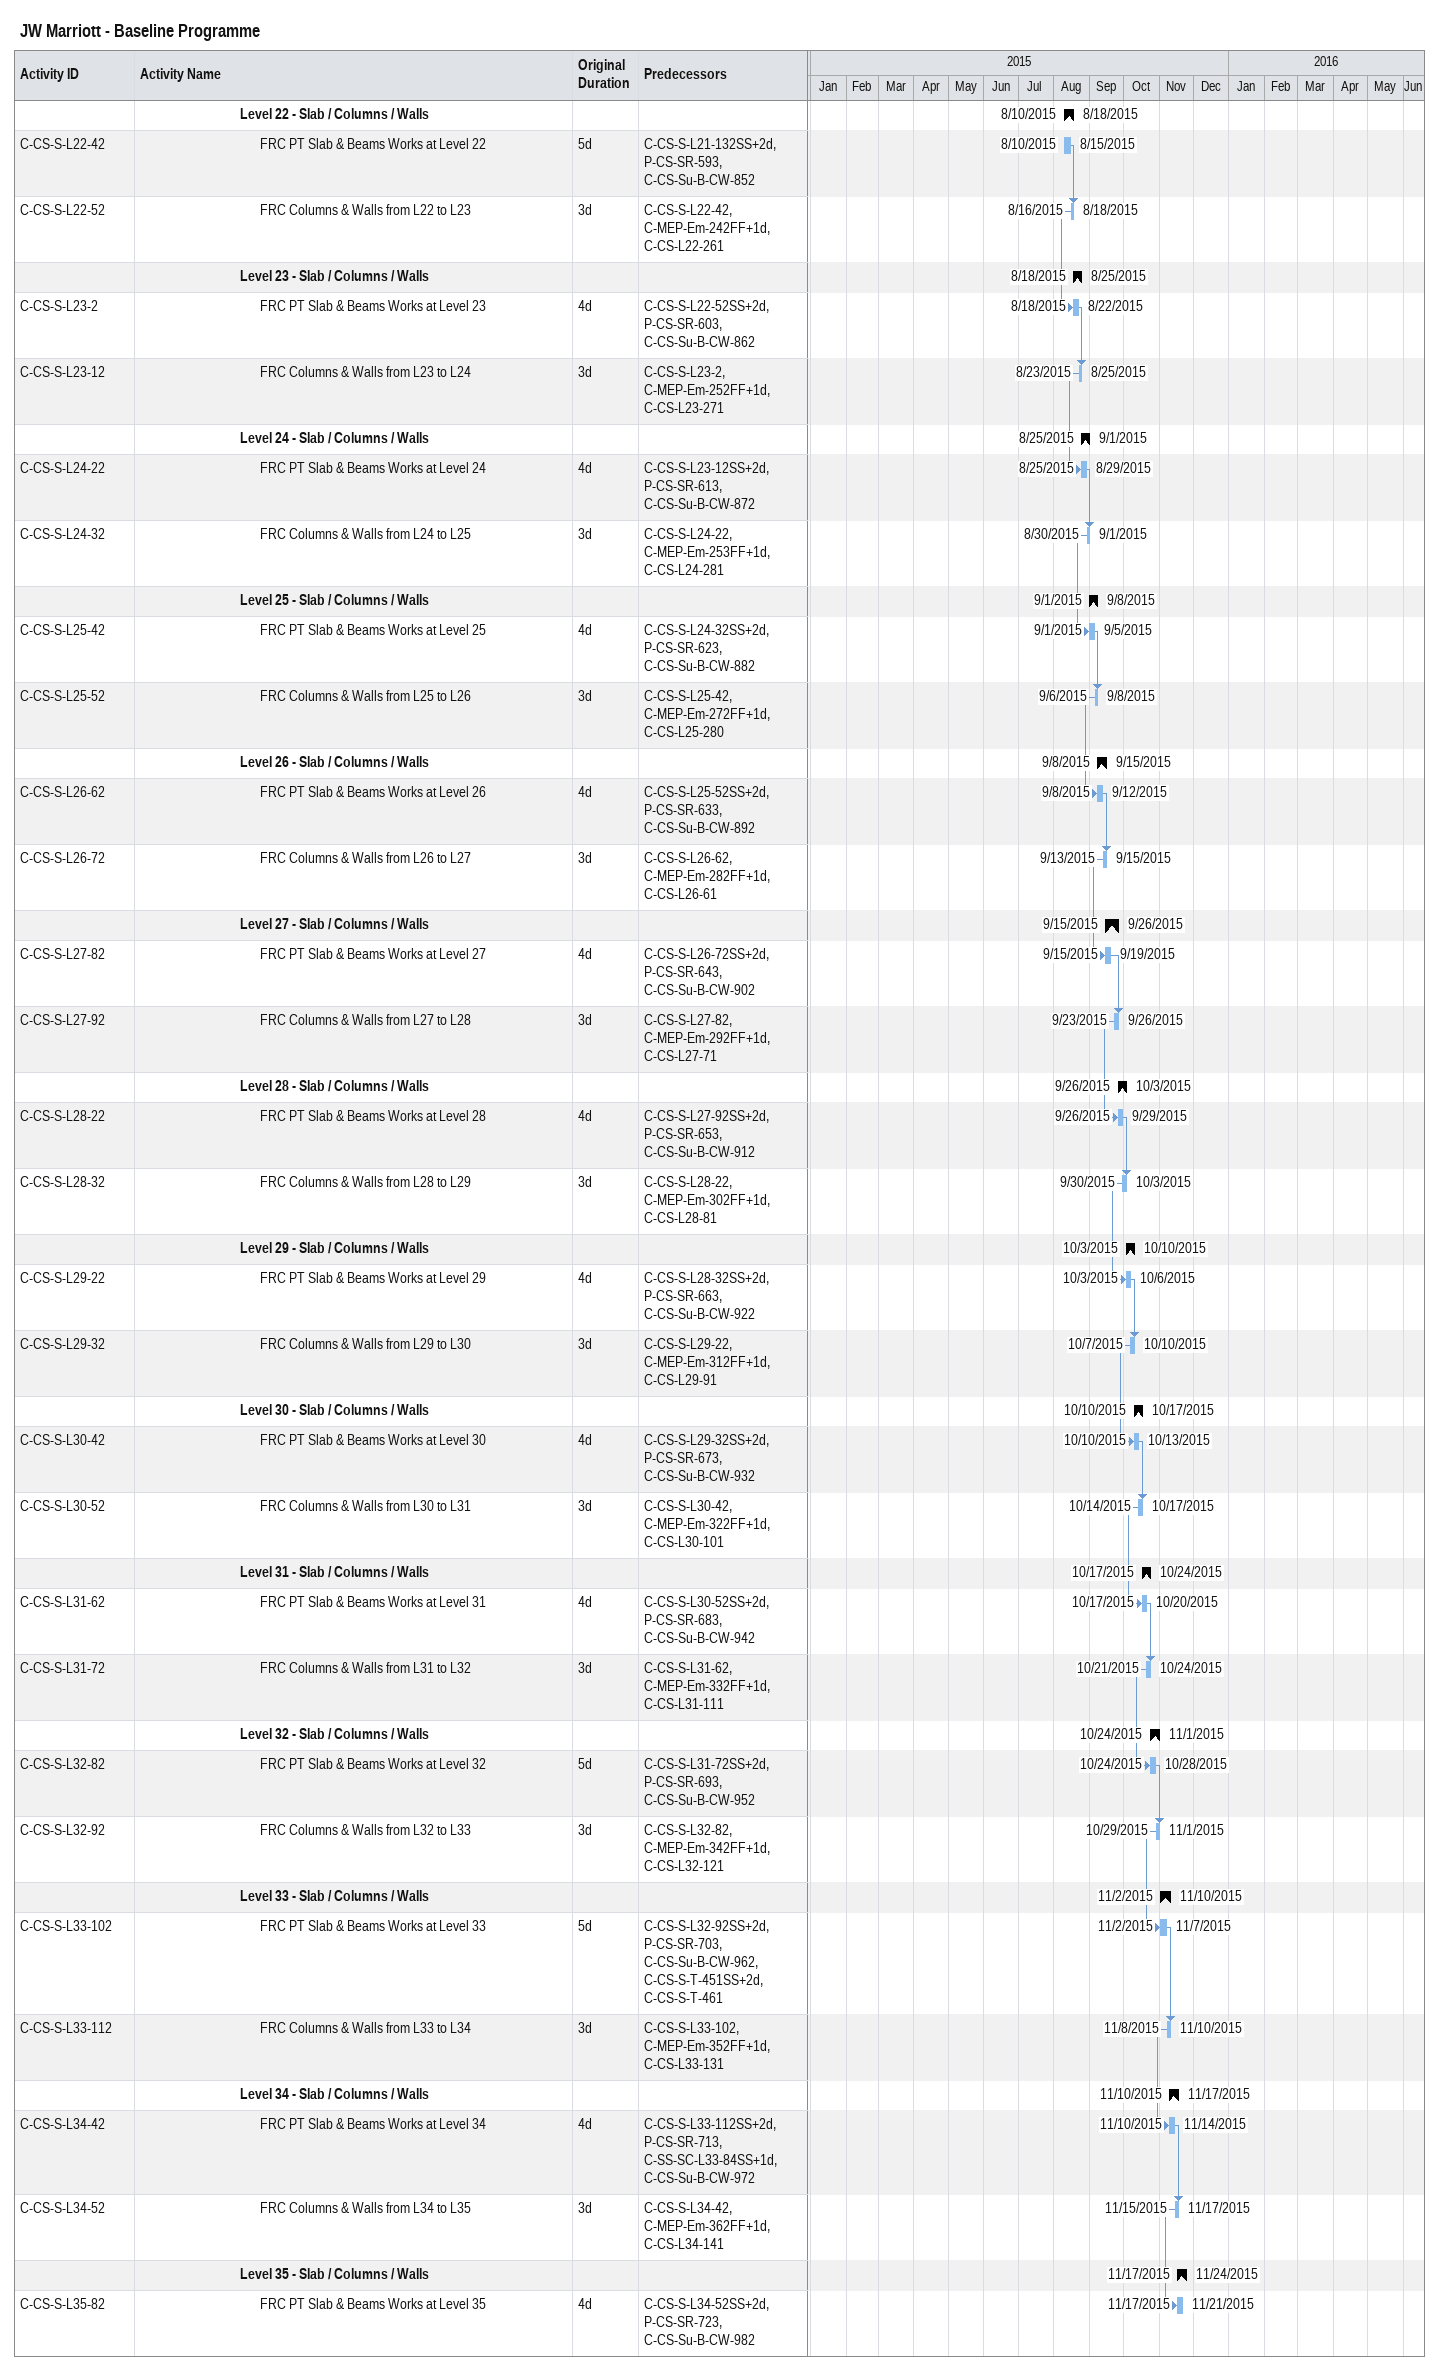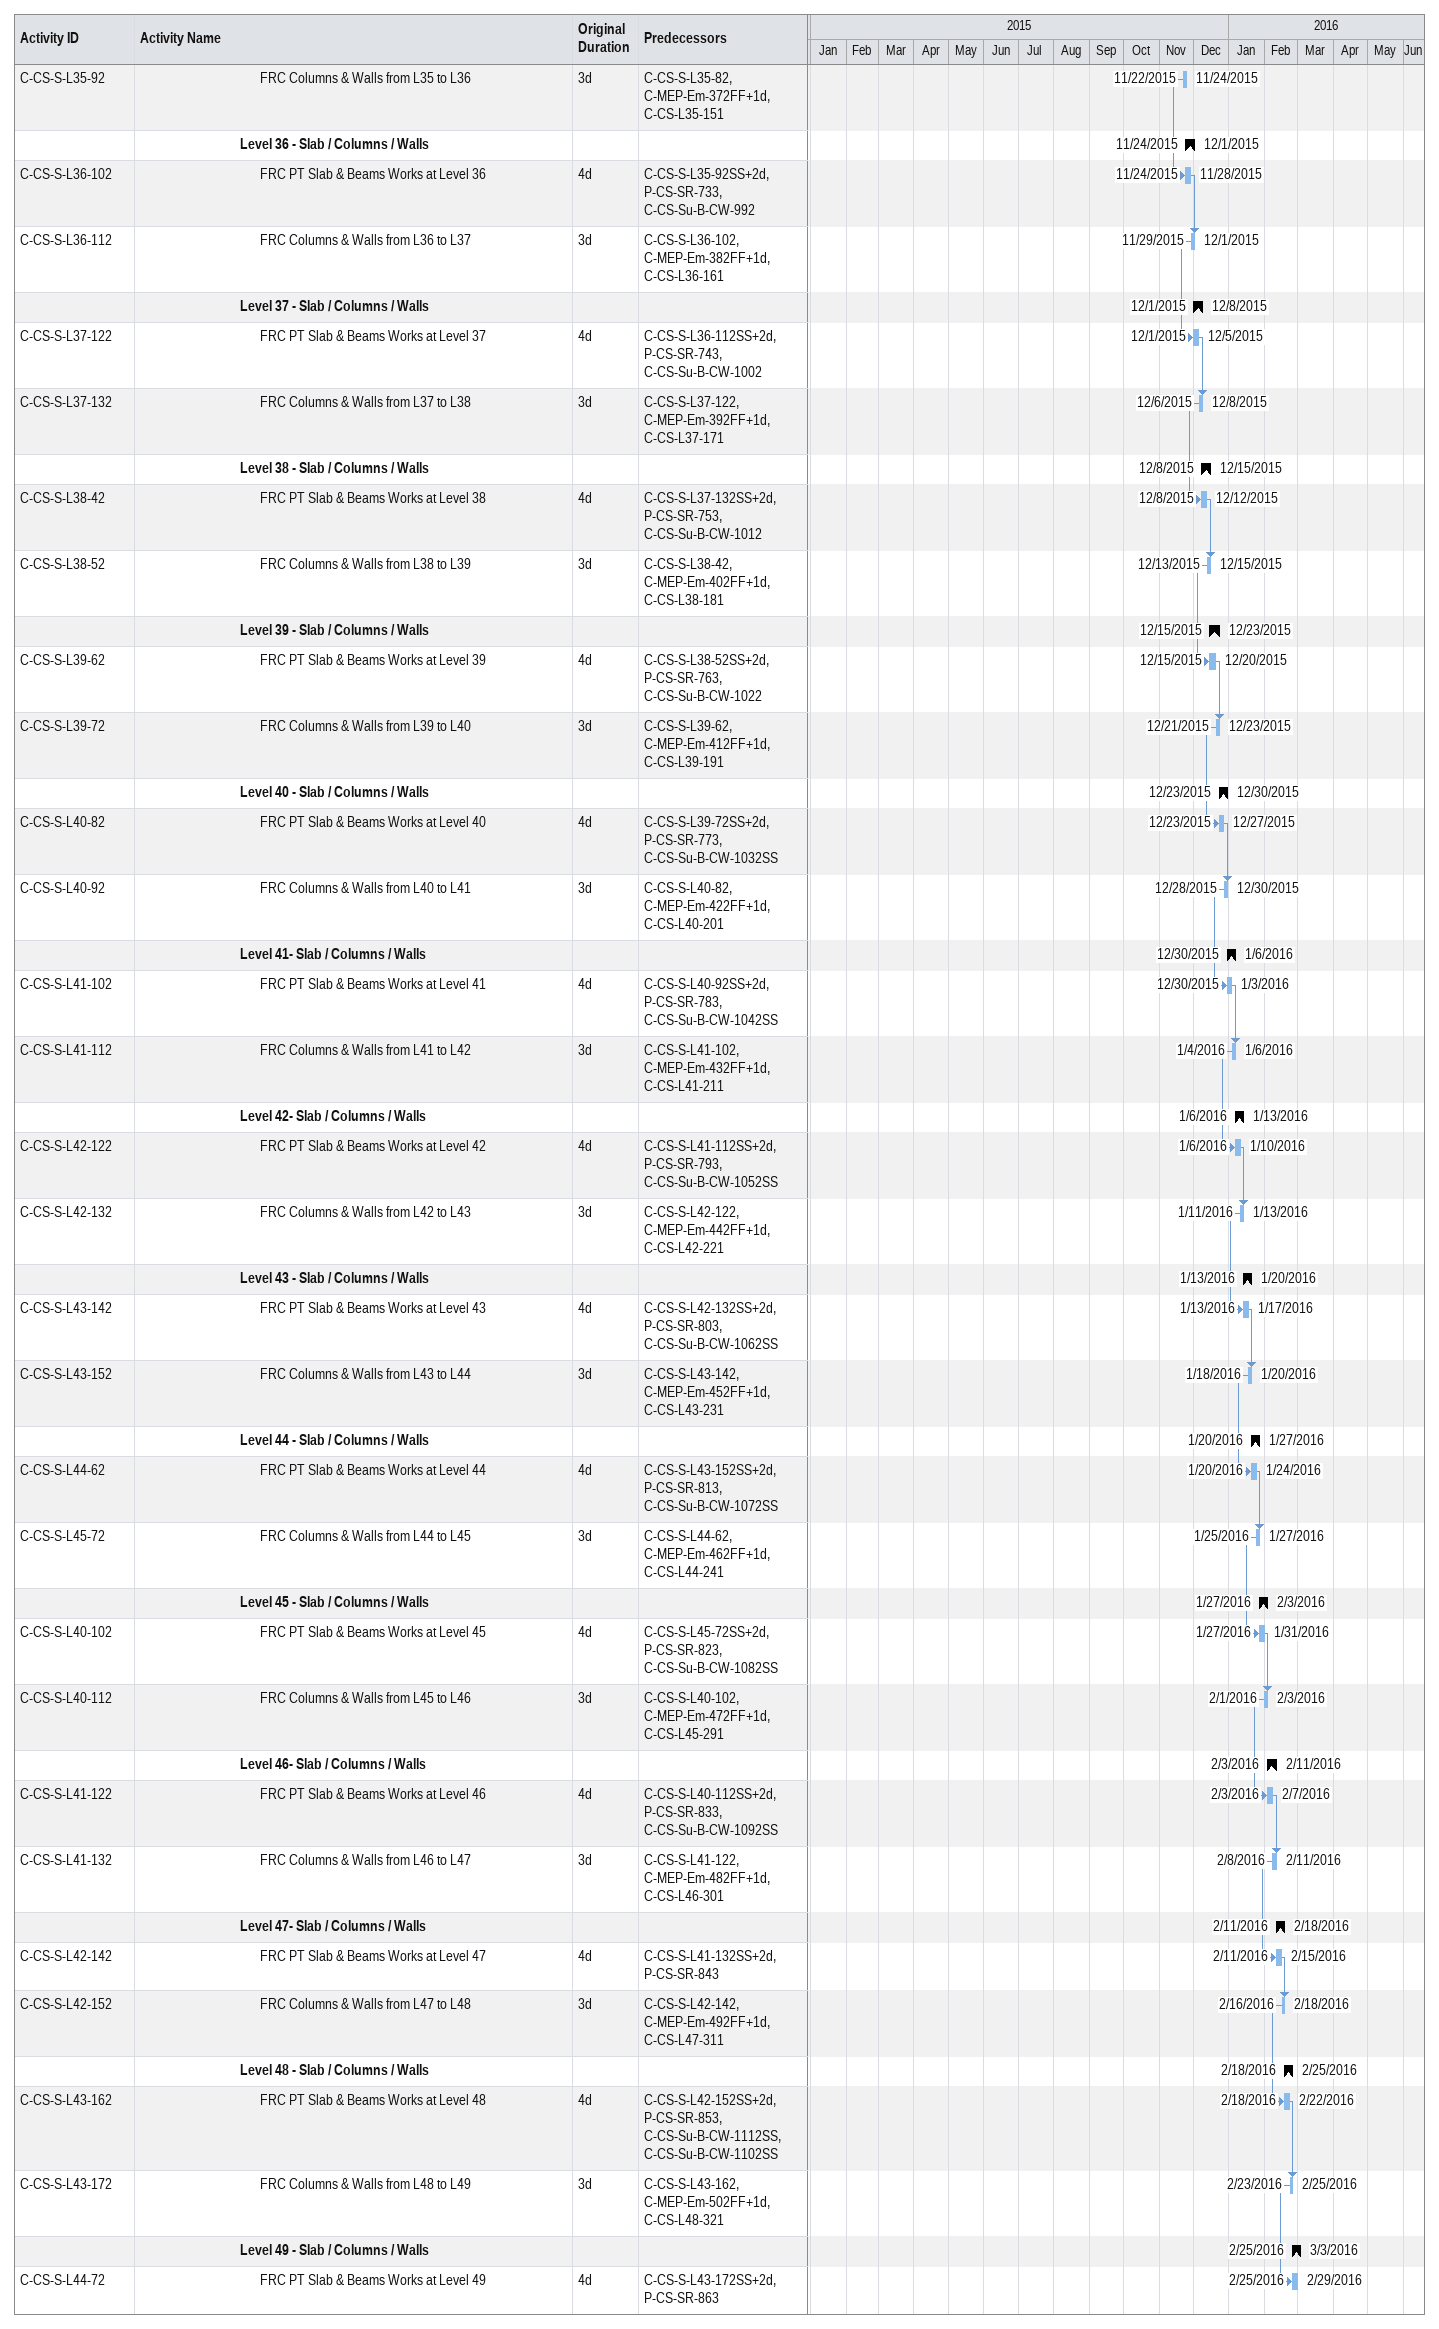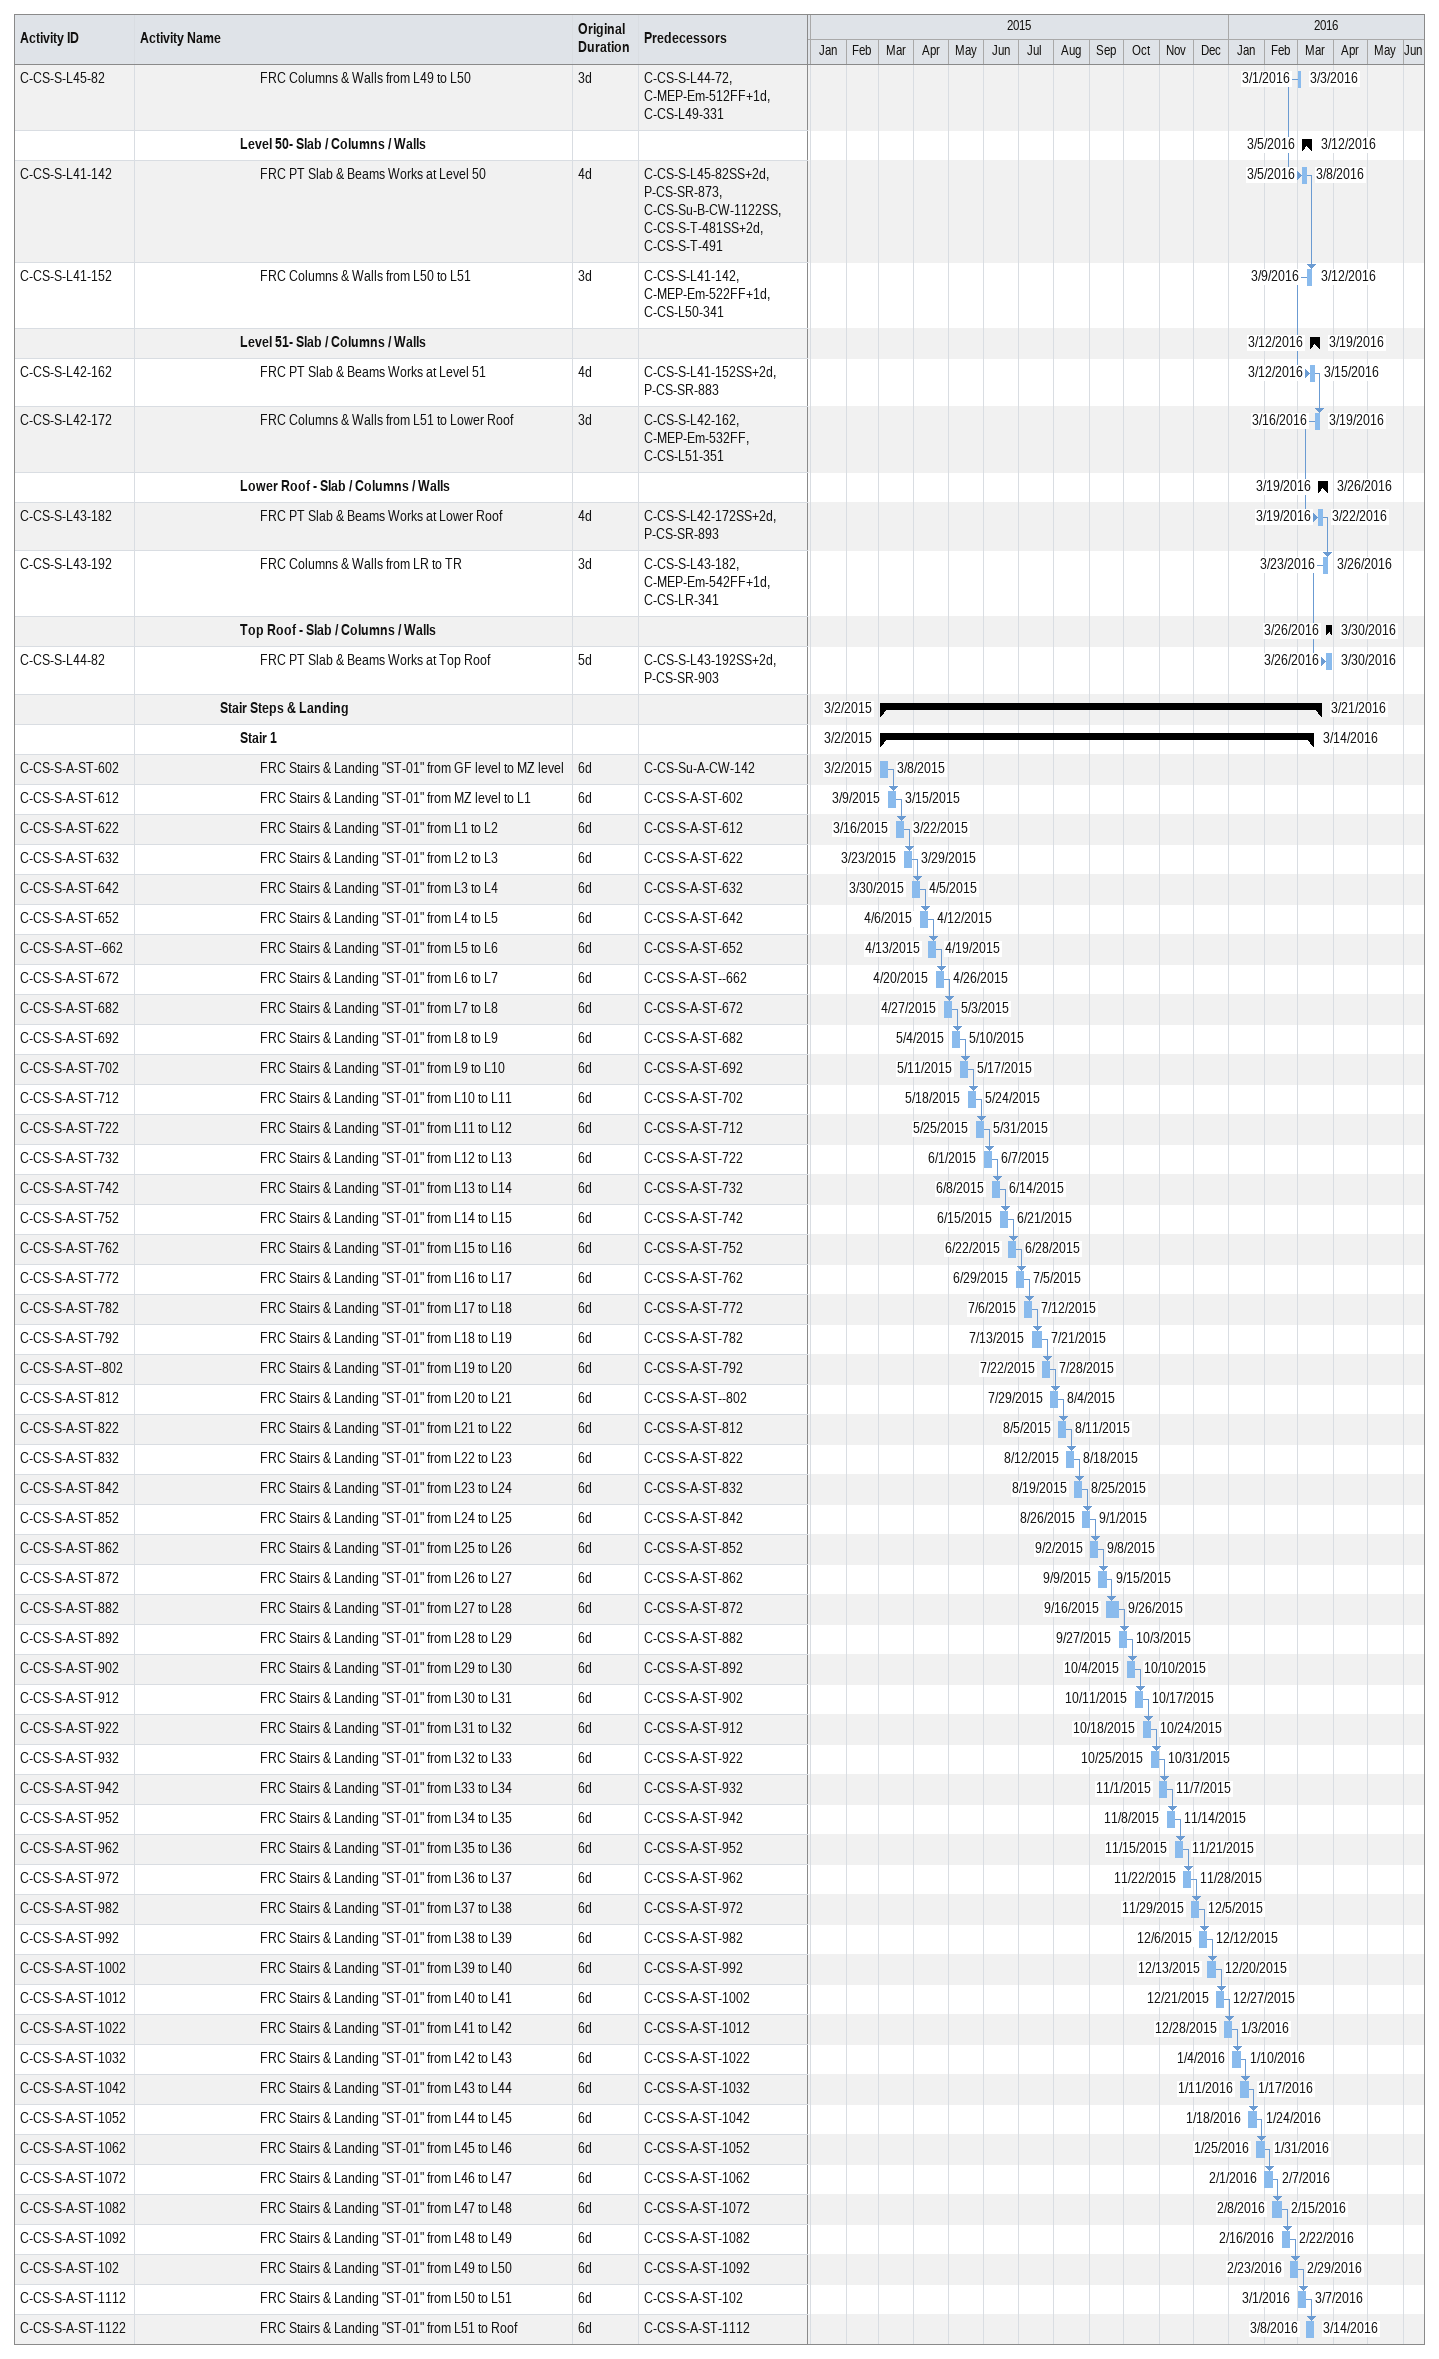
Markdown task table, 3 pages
JW Marriott - Baseline Programme

| ID | Level | Task | Original duration | Start | Finish | Predecessors |
|---|---|---|---|---|---|---|
|  | 6 | **Level 22 - Slab / Columns / Walls** |  | 2015-08-10 | 2015-08-18 |  |
| C-CS-S-L22-42 | 7 | FRC PT Slab & Beams Works at Level 22 | 5d | 2015-08-10 | 2015-08-15 | C-CS-S-L21-132SS+2d, P-CS-SR-593, C-CS-Su-B-CW-852 |
| C-CS-S-L22-52 | 7 | FRC Columns & Walls from L22 to L23 | 3d | 2015-08-16 | 2015-08-18 | C-CS-S-L22-42, C-MEP-Em-242FF+1d, C-CS-L22-261 |
|  | 6 | **Level 23 - Slab / Columns / Walls** |  | 2015-08-18 | 2015-08-25 |  |
| C-CS-S-L23-2 | 7 | FRC PT Slab & Beams Works at Level 23 | 4d | 2015-08-18 | 2015-08-22 | C-CS-S-L22-52SS+2d, P-CS-SR-603, C-CS-Su-B-CW-862 |
| C-CS-S-L23-12 | 7 | FRC Columns & Walls from L23 to L24 | 3d | 2015-08-23 | 2015-08-25 | C-CS-S-L23-2, C-MEP-Em-252FF+1d, C-CS-L23-271 |
|  | 6 | **Level 24 - Slab / Columns / Walls** |  | 2015-08-25 | 2015-09-01 |  |
| C-CS-S-L24-22 | 7 | FRC PT Slab & Beams Works at Level 24 | 4d | 2015-08-25 | 2015-08-29 | C-CS-S-L23-12SS+2d, P-CS-SR-613, C-CS-Su-B-CW-872 |
| C-CS-S-L24-32 | 7 | FRC Columns & Walls from L24 to L25 | 3d | 2015-08-30 | 2015-09-01 | C-CS-S-L24-22, C-MEP-Em-253FF+1d, C-CS-L24-281 |
|  | 6 | **Level 25 - Slab / Columns / Walls** |  | 2015-09-01 | 2015-09-08 |  |
| C-CS-S-L25-42 | 7 | FRC PT Slab & Beams Works at Level 25 | 4d | 2015-09-01 | 2015-09-05 | C-CS-S-L24-32SS+2d, P-CS-SR-623, C-CS-Su-B-CW-882 |
| C-CS-S-L25-52 | 7 | FRC Columns & Walls from L25 to L26 | 3d | 2015-09-06 | 2015-09-08 | C-CS-S-L25-42, C-MEP-Em-272FF+1d, C-CS-L25-280 |
|  | 6 | **Level 26 - Slab / Columns / Walls** |  | 2015-09-08 | 2015-09-15 |  |
| C-CS-S-L26-62 | 7 | FRC PT Slab & Beams Works at Level 26 | 4d | 2015-09-08 | 2015-09-12 | C-CS-S-L25-52SS+2d, P-CS-SR-633, C-CS-Su-B-CW-892 |
| C-CS-S-L26-72 | 7 | FRC Columns & Walls from L26 to L27 | 3d | 2015-09-13 | 2015-09-15 | C-CS-S-L26-62, C-MEP-Em-282FF+1d, C-CS-L26-61 |
|  | 6 | **Level 27 - Slab / Columns / Walls** |  | 2015-09-15 | 2015-09-26 |  |
| C-CS-S-L27-82 | 7 | FRC PT Slab & Beams Works at Level 27 | 4d | 2015-09-15 | 2015-09-19 | C-CS-S-L26-72SS+2d, P-CS-SR-643, C-CS-Su-B-CW-902 |
| C-CS-S-L27-92 | 7 | FRC Columns & Walls from L27 to L28 | 3d | 2015-09-23 | 2015-09-26 | C-CS-S-L27-82, C-MEP-Em-292FF+1d, C-CS-L27-71 |
|  | 6 | **Level 28 - Slab / Columns / Walls** |  | 2015-09-26 | 2015-10-03 |  |
| C-CS-S-L28-22 | 7 | FRC PT Slab & Beams Works at Level 28 | 4d | 2015-09-26 | 2015-09-29 | C-CS-S-L27-92SS+2d, P-CS-SR-653, C-CS-Su-B-CW-912 |
| C-CS-S-L28-32 | 7 | FRC Columns & Walls from L28 to L29 | 3d | 2015-09-30 | 2015-10-03 | C-CS-S-L28-22, C-MEP-Em-302FF+1d, C-CS-L28-81 |
|  | 6 | **Level 29 - Slab / Columns / Walls** |  | 2015-10-03 | 2015-10-10 |  |
| C-CS-S-L29-22 | 7 | FRC PT Slab & Beams Works at Level 29 | 4d | 2015-10-03 | 2015-10-06 | C-CS-S-L28-32SS+2d, P-CS-SR-663, C-CS-Su-B-CW-922 |
| C-CS-S-L29-32 | 7 | FRC Columns & Walls from L29 to L30 | 3d | 2015-10-07 | 2015-10-10 | C-CS-S-L29-22, C-MEP-Em-312FF+1d, C-CS-L29-91 |
|  | 6 | **Level 30 - Slab / Columns / Walls** |  | 2015-10-10 | 2015-10-17 |  |
| C-CS-S-L30-42 | 7 | FRC PT Slab & Beams Works at Level 30 | 4d | 2015-10-10 | 2015-10-13 | C-CS-S-L29-32SS+2d, P-CS-SR-673, C-CS-Su-B-CW-932 |
| C-CS-S-L30-52 | 7 | FRC Columns & Walls from L30 to L31 | 3d | 2015-10-14 | 2015-10-17 | C-CS-S-L30-42, C-MEP-Em-322FF+1d, C-CS-L30-101 |
|  | 6 | **Level 31 - Slab / Columns / Walls** |  | 2015-10-17 | 2015-10-24 |  |
| C-CS-S-L31-62 | 7 | FRC PT Slab & Beams Works at Level 31 | 4d | 2015-10-17 | 2015-10-20 | C-CS-S-L30-52SS+2d, P-CS-SR-683, C-CS-Su-B-CW-942 |
| C-CS-S-L31-72 | 7 | FRC Columns & Walls from L31 to L32 | 3d | 2015-10-21 | 2015-10-24 | C-CS-S-L31-62, C-MEP-Em-332FF+1d, C-CS-L31-111 |
|  | 6 | **Level 32 - Slab / Columns / Walls** |  | 2015-10-24 | 2015-11-01 |  |
| C-CS-S-L32-82 | 7 | FRC PT Slab & Beams Works at Level 32 | 5d | 2015-10-24 | 2015-10-28 | C-CS-S-L31-72SS+2d, P-CS-SR-693, C-CS-Su-B-CW-952 |
| C-CS-S-L32-92 | 7 | FRC Columns & Walls from L32 to L33 | 3d | 2015-10-29 | 2015-11-01 | C-CS-S-L32-82, C-MEP-Em-342FF+1d, C-CS-L32-121 |
|  | 6 | **Level 33 - Slab / Columns / Walls** |  | 2015-11-02 | 2015-11-10 |  |
| C-CS-S-L33-102 | 7 | FRC PT Slab & Beams Works at Level 33 | 5d | 2015-11-02 | 2015-11-07 | C-CS-S-L32-92SS+2d, P-CS-SR-703, C-CS-Su-B-CW-962, C-CS-S-T-451SS+2d, C-CS-S-T-461 |
| C-CS-S-L33-112 | 7 | FRC Columns & Walls from L33 to L34 | 3d | 2015-11-08 | 2015-11-10 | C-CS-S-L33-102, C-MEP-Em-352FF+1d, C-CS-L33-131 |
|  | 6 | **Level 34 - Slab / Columns / Walls** |  | 2015-11-10 | 2015-11-17 |  |
| C-CS-S-L34-42 | 7 | FRC PT Slab & Beams Works at Level 34 | 4d | 2015-11-10 | 2015-11-14 | C-CS-S-L33-112SS+2d, P-CS-SR-713, C-SS-SC-L33-84SS+1d, C-CS-Su-B-CW-972 |
| C-CS-S-L34-52 | 7 | FRC Columns & Walls from L34 to L35 | 3d | 2015-11-15 | 2015-11-17 | C-CS-S-L34-42, C-MEP-Em-362FF+1d, C-CS-L34-141 |
|  | 6 | **Level 35 - Slab / Columns / Walls** |  | 2015-11-17 | 2015-11-24 |  |
| C-CS-S-L35-82 | 7 | FRC PT Slab & Beams Works at Level 35 | 4d | 2015-11-17 | 2015-11-21 | C-CS-S-L34-52SS+2d, P-CS-SR-723, C-CS-Su-B-CW-982 |
| C-CS-S-L35-92 | 7 | FRC Columns & Walls from L35 to L36 | 3d | 2015-11-22 | 2015-11-24 | C-CS-S-L35-82, C-MEP-Em-372FF+1d, C-CS-L35-151 |
|  | 6 | **Level 36 - Slab / Columns / Walls** |  | 2015-11-24 | 2015-12-01 |  |
| C-CS-S-L36-102 | 7 | FRC PT Slab & Beams Works at Level 36 | 4d | 2015-11-24 | 2015-11-28 | C-CS-S-L35-92SS+2d, P-CS-SR-733, C-CS-Su-B-CW-992 |
| C-CS-S-L36-112 | 7 | FRC Columns & Walls from L36 to L37 | 3d | 2015-11-29 | 2015-12-01 | C-CS-S-L36-102, C-MEP-Em-382FF+1d, C-CS-L36-161 |
|  | 6 | **Level 37 - Slab / Columns / Walls** |  | 2015-12-01 | 2015-12-08 |  |
| C-CS-S-L37-122 | 7 | FRC PT Slab & Beams Works at Level 37 | 4d | 2015-12-01 | 2015-12-05 | C-CS-S-L36-112SS+2d, P-CS-SR-743, C-CS-Su-B-CW-1002 |
| C-CS-S-L37-132 | 7 | FRC Columns & Walls from L37 to L38 | 3d | 2015-12-06 | 2015-12-08 | C-CS-S-L37-122, C-MEP-Em-392FF+1d, C-CS-L37-171 |
|  | 6 | **Level 38 - Slab / Columns / Walls** |  | 2015-12-08 | 2015-12-15 |  |
| C-CS-S-L38-42 | 7 | FRC PT Slab & Beams Works at Level 38 | 4d | 2015-12-08 | 2015-12-12 | C-CS-S-L37-132SS+2d, P-CS-SR-753, C-CS-Su-B-CW-1012 |
| C-CS-S-L38-52 | 7 | FRC Columns & Walls from L38 to L39 | 3d | 2015-12-13 | 2015-12-15 | C-CS-S-L38-42, C-MEP-Em-402FF+1d, C-CS-L38-181 |
|  | 6 | **Level 39 - Slab / Columns / Walls** |  | 2015-12-15 | 2015-12-23 |  |
| C-CS-S-L39-62 | 7 | FRC PT Slab & Beams Works at Level 39 | 4d | 2015-12-15 | 2015-12-20 | C-CS-S-L38-52SS+2d, P-CS-SR-763, C-CS-Su-B-CW-1022 |
| C-CS-S-L39-72 | 7 | FRC Columns & Walls from L39 to L40 | 3d | 2015-12-21 | 2015-12-23 | C-CS-S-L39-62, C-MEP-Em-412FF+1d, C-CS-L39-191 |
|  | 6 | **Level 40 - Slab / Columns / Walls** |  | 2015-12-23 | 2015-12-30 |  |
| C-CS-S-L40-82 | 7 | FRC PT Slab & Beams Works at Level 40 | 4d | 2015-12-23 | 2015-12-27 | C-CS-S-L39-72SS+2d, P-CS-SR-773, C-CS-Su-B-CW-1032SS |
| C-CS-S-L40-92 | 7 | FRC Columns & Walls from L40 to L41 | 3d | 2015-12-28 | 2015-12-30 | C-CS-S-L40-82, C-MEP-Em-422FF+1d, C-CS-L40-201 |
|  | 6 | **Level 41- Slab / Columns / Walls** |  | 2015-12-30 | 2016-01-06 |  |
| C-CS-S-L41-102 | 7 | FRC PT Slab & Beams Works at Level 41 | 4d | 2015-12-30 | 2016-01-03 | C-CS-S-L40-92SS+2d, P-CS-SR-783, C-CS-Su-B-CW-1042SS |
| C-CS-S-L41-112 | 7 | FRC Columns & Walls from L41 to L42 | 3d | 2016-01-04 | 2016-01-06 | C-CS-S-L41-102, C-MEP-Em-432FF+1d, C-CS-L41-211 |
|  | 6 | **Level 42- Slab / Columns / Walls** |  | 2016-01-06 | 2016-01-13 |  |
| C-CS-S-L42-122 | 7 | FRC PT Slab & Beams Works at Level 42 | 4d | 2016-01-06 | 2016-01-10 | C-CS-S-L41-112SS+2d, P-CS-SR-793, C-CS-Su-B-CW-1052SS |
| C-CS-S-L42-132 | 7 | FRC Columns & Walls from L42 to L43 | 3d | 2016-01-11 | 2016-01-13 | C-CS-S-L42-122, C-MEP-Em-442FF+1d, C-CS-L42-221 |
|  | 6 | **Level 43 - Slab / Columns / Walls** |  | 2016-01-13 | 2016-01-20 |  |
| C-CS-S-L43-142 | 7 | FRC PT Slab & Beams Works at Level 43 | 4d | 2016-01-13 | 2016-01-17 | C-CS-S-L42-132SS+2d, P-CS-SR-803, C-CS-Su-B-CW-1062SS |
| C-CS-S-L43-152 | 7 | FRC Columns & Walls from L43 to L44 | 3d | 2016-01-18 | 2016-01-20 | C-CS-S-L43-142, C-MEP-Em-452FF+1d, C-CS-L43-231 |
|  | 6 | **Level 44 - Slab / Columns / Walls** |  | 2016-01-20 | 2016-01-27 |  |
| C-CS-S-L44-62 | 7 | FRC PT Slab & Beams Works at Level 44 | 4d | 2016-01-20 | 2016-01-24 | C-CS-S-L43-152SS+2d, P-CS-SR-813, C-CS-Su-B-CW-1072SS |
| C-CS-S-L45-72 | 7 | FRC Columns & Walls from L44 to L45 | 3d | 2016-01-25 | 2016-01-27 | C-CS-S-L44-62, C-MEP-Em-462FF+1d, C-CS-L44-241 |
|  | 6 | **Level 45 - Slab / Columns / Walls** |  | 2016-01-27 | 2016-02-03 |  |
| C-CS-S-L40-102 | 7 | FRC PT Slab & Beams Works at Level 45 | 4d | 2016-01-27 | 2016-01-31 | C-CS-S-L45-72SS+2d, P-CS-SR-823, C-CS-Su-B-CW-1082SS |
| C-CS-S-L40-112 | 7 | FRC Columns & Walls from L45 to L46 | 3d | 2016-02-01 | 2016-02-03 | C-CS-S-L40-102, C-MEP-Em-472FF+1d, C-CS-L45-291 |
|  | 6 | **Level 46- Slab / Columns / Walls** |  | 2016-02-03 | 2016-02-11 |  |
| C-CS-S-L41-122 | 7 | FRC PT Slab & Beams Works at Level 46 | 4d | 2016-02-03 | 2016-02-07 | C-CS-S-L40-112SS+2d, P-CS-SR-833, C-CS-Su-B-CW-1092SS |
| C-CS-S-L41-132 | 7 | FRC Columns & Walls from L46 to L47 | 3d | 2016-02-08 | 2016-02-11 | C-CS-S-L41-122, C-MEP-Em-482FF+1d, C-CS-L46-301 |
|  | 6 | **Level 47- Slab / Columns / Walls** |  | 2016-02-11 | 2016-02-18 |  |
| C-CS-S-L42-142 | 7 | FRC PT Slab & Beams Works at Level 47 | 4d | 2016-02-11 | 2016-02-15 | C-CS-S-L41-132SS+2d, P-CS-SR-843 |
| C-CS-S-L42-152 | 7 | FRC Columns & Walls from L47 to L48 | 3d | 2016-02-16 | 2016-02-18 | C-CS-S-L42-142, C-MEP-Em-492FF+1d, C-CS-L47-311 |
|  | 6 | **Level 48 - Slab / Columns / Walls** |  | 2016-02-18 | 2016-02-25 |  |
| C-CS-S-L43-162 | 7 | FRC PT Slab & Beams Works at Level 48 | 4d | 2016-02-18 | 2016-02-22 | C-CS-S-L42-152SS+2d, P-CS-SR-853, C-CS-Su-B-CW-1112SS, C-CS-Su-B-CW-1102SS |
| C-CS-S-L43-172 | 7 | FRC Columns & Walls from L48 to L49 | 3d | 2016-02-23 | 2016-02-25 | C-CS-S-L43-162, C-MEP-Em-502FF+1d, C-CS-L48-321 |
|  | 6 | **Level 49 - Slab / Columns / Walls** |  | 2016-02-25 | 2016-03-03 |  |
| C-CS-S-L44-72 | 7 | FRC PT Slab & Beams Works at Level 49 | 4d | 2016-02-25 | 2016-02-29 | C-CS-S-L43-172SS+2d, P-CS-SR-863 |
| C-CS-S-L45-82 | 7 | FRC Columns & Walls from L49 to L50 | 3d | 2016-03-01 | 2016-03-03 | C-CS-S-L44-72, C-MEP-Em-512FF+1d, C-CS-L49-331 |
|  | 6 | **Level 50- Slab / Columns / Walls** |  | 2016-03-05 | 2016-03-12 |  |
| C-CS-S-L41-142 | 7 | FRC PT Slab & Beams Works at Level 50 | 4d | 2016-03-05 | 2016-03-08 | C-CS-S-L45-82SS+2d, P-CS-SR-873, C-CS-Su-B-CW-1122SS, C-CS-S-T-481SS+2d, C-CS-S-T-491 |
| C-CS-S-L41-152 | 7 | FRC Columns & Walls from L50 to L51 | 3d | 2016-03-09 | 2016-03-12 | C-CS-S-L41-142, C-MEP-Em-522FF+1d, C-CS-L50-341 |
|  | 6 | **Level 51- Slab / Columns / Walls** |  | 2016-03-12 | 2016-03-19 |  |
| C-CS-S-L42-162 | 7 | FRC PT Slab & Beams Works at Level 51 | 4d | 2016-03-12 | 2016-03-15 | C-CS-S-L41-152SS+2d, P-CS-SR-883 |
| C-CS-S-L42-172 | 7 | FRC Columns & Walls from L51 to Lower Roof | 3d | 2016-03-16 | 2016-03-19 | C-CS-S-L42-162, C-MEP-Em-532FF, C-CS-L51-351 |
|  | 6 | **Lower Roof - Slab / Columns / Walls** |  | 2016-03-19 | 2016-03-26 |  |
| C-CS-S-L43-182 | 7 | FRC PT Slab & Beams Works at Lower Roof | 4d | 2016-03-19 | 2016-03-22 | C-CS-S-L42-172SS+2d, P-CS-SR-893 |
| C-CS-S-L43-192 | 7 | FRC Columns & Walls from LR to TR | 3d | 2016-03-23 | 2016-03-26 | C-CS-S-L43-182, C-MEP-Em-542FF+1d, C-CS-LR-341 |
|  | 6 | **Top Roof - Slab / Columns / Walls** |  | 2016-03-26 | 2016-03-30 |  |
| C-CS-S-L44-82 | 7 | FRC PT Slab & Beams Works at Top Roof | 5d | 2016-03-26 | 2016-03-30 | C-CS-S-L43-192SS+2d, P-CS-SR-903 |
|  | 5 | **Stair Steps & Landing** |  | 2015-03-02 | 2016-03-21 |  |
|  | 6 | **Stair 1** |  | 2015-03-02 | 2016-03-14 |  |
| C-CS-S-A-ST-602 | 7 | FRC Stairs & Landing "ST-01" from GF level to MZ level | 6d | 2015-03-02 | 2015-03-08 | C-CS-Su-A-CW-142 |
| C-CS-S-A-ST-612 | 7 | FRC Stairs & Landing "ST-01" from MZ level to L1 | 6d | 2015-03-09 | 2015-03-15 | C-CS-S-A-ST-602 |
| C-CS-S-A-ST-622 | 7 | FRC Stairs & Landing "ST-01" from L1 to L2 | 6d | 2015-03-16 | 2015-03-22 | C-CS-S-A-ST-612 |
| C-CS-S-A-ST-632 | 7 | FRC Stairs & Landing "ST-01" from L2 to L3 | 6d | 2015-03-23 | 2015-03-29 | C-CS-S-A-ST-622 |
| C-CS-S-A-ST-642 | 7 | FRC Stairs & Landing "ST-01" from L3 to L4 | 6d | 2015-03-30 | 2015-04-05 | C-CS-S-A-ST-632 |
| C-CS-S-A-ST-652 | 7 | FRC Stairs & Landing "ST-01" from L4 to L5 | 6d | 2015-04-06 | 2015-04-12 | C-CS-S-A-ST-642 |
| C-CS-S-A-ST--662 | 7 | FRC Stairs & Landing "ST-01" from L5 to L6 | 6d | 2015-04-13 | 2015-04-19 | C-CS-S-A-ST-652 |
| C-CS-S-A-ST-672 | 7 | FRC Stairs & Landing "ST-01" from L6 to L7 | 6d | 2015-04-20 | 2015-04-26 | C-CS-S-A-ST--662 |
| C-CS-S-A-ST-682 | 7 | FRC Stairs & Landing "ST-01" from L7 to L8 | 6d | 2015-04-27 | 2015-05-03 | C-CS-S-A-ST-672 |
| C-CS-S-A-ST-692 | 7 | FRC Stairs & Landing "ST-01" from L8 to L9 | 6d | 2015-05-04 | 2015-05-10 | C-CS-S-A-ST-682 |
| C-CS-S-A-ST-702 | 7 | FRC Stairs & Landing "ST-01" from L9 to L10 | 6d | 2015-05-11 | 2015-05-17 | C-CS-S-A-ST-692 |
| C-CS-S-A-ST-712 | 7 | FRC Stairs & Landing "ST-01" from L10 to L11 | 6d | 2015-05-18 | 2015-05-24 | C-CS-S-A-ST-702 |
| C-CS-S-A-ST-722 | 7 | FRC Stairs & Landing "ST-01" from L11 to L12 | 6d | 2015-05-25 | 2015-05-31 | C-CS-S-A-ST-712 |
| C-CS-S-A-ST-732 | 7 | FRC Stairs & Landing "ST-01" from L12 to L13 | 6d | 2015-06-01 | 2015-06-07 | C-CS-S-A-ST-722 |
| C-CS-S-A-ST-742 | 7 | FRC Stairs & Landing "ST-01" from L13 to L14 | 6d | 2015-06-08 | 2015-06-14 | C-CS-S-A-ST-732 |
| C-CS-S-A-ST-752 | 7 | FRC Stairs & Landing "ST-01" from L14 to L15 | 6d | 2015-06-15 | 2015-06-21 | C-CS-S-A-ST-742 |
| C-CS-S-A-ST-762 | 7 | FRC Stairs & Landing "ST-01" from L15 to L16 | 6d | 2015-06-22 | 2015-06-28 | C-CS-S-A-ST-752 |
| C-CS-S-A-ST-772 | 7 | FRC Stairs & Landing "ST-01" from L16 to L17 | 6d | 2015-06-29 | 2015-07-05 | C-CS-S-A-ST-762 |
| C-CS-S-A-ST-782 | 7 | FRC Stairs & Landing "ST-01" from L17 to L18 | 6d | 2015-07-06 | 2015-07-12 | C-CS-S-A-ST-772 |
| C-CS-S-A-ST-792 | 7 | FRC Stairs & Landing "ST-01" from L18 to L19 | 6d | 2015-07-13 | 2015-07-21 | C-CS-S-A-ST-782 |
| C-CS-S-A-ST--802 | 7 | FRC Stairs & Landing "ST-01" from L19 to L20 | 6d | 2015-07-22 | 2015-07-28 | C-CS-S-A-ST-792 |
| C-CS-S-A-ST-812 | 7 | FRC Stairs & Landing "ST-01" from L20 to L21 | 6d | 2015-07-29 | 2015-08-04 | C-CS-S-A-ST--802 |
| C-CS-S-A-ST-822 | 7 | FRC Stairs & Landing "ST-01" from L21 to L22 | 6d | 2015-08-05 | 2015-08-11 | C-CS-S-A-ST-812 |
| C-CS-S-A-ST-832 | 7 | FRC Stairs & Landing "ST-01" from L22 to L23 | 6d | 2015-08-12 | 2015-08-18 | C-CS-S-A-ST-822 |
| C-CS-S-A-ST-842 | 7 | FRC Stairs & Landing "ST-01" from L23 to L24 | 6d | 2015-08-19 | 2015-08-25 | C-CS-S-A-ST-832 |
| C-CS-S-A-ST-852 | 7 | FRC Stairs & Landing "ST-01" from L24 to L25 | 6d | 2015-08-26 | 2015-09-01 | C-CS-S-A-ST-842 |
| C-CS-S-A-ST-862 | 7 | FRC Stairs & Landing "ST-01" from L25 to L26 | 6d | 2015-09-02 | 2015-09-08 | C-CS-S-A-ST-852 |
| C-CS-S-A-ST-872 | 7 | FRC Stairs & Landing "ST-01" from L26 to L27 | 6d | 2015-09-09 | 2015-09-15 | C-CS-S-A-ST-862 |
| C-CS-S-A-ST-882 | 7 | FRC Stairs & Landing "ST-01" from L27 to L28 | 6d | 2015-09-16 | 2015-09-26 | C-CS-S-A-ST-872 |
| C-CS-S-A-ST-892 | 7 | FRC Stairs & Landing "ST-01" from L28 to L29 | 6d | 2015-09-27 | 2015-10-03 | C-CS-S-A-ST-882 |
| C-CS-S-A-ST-902 | 7 | FRC Stairs & Landing "ST-01" from L29 to L30 | 6d | 2015-10-04 | 2015-10-10 | C-CS-S-A-ST-892 |
| C-CS-S-A-ST-912 | 7 | FRC Stairs & Landing "ST-01" from L30 to L31 | 6d | 2015-10-11 | 2015-10-17 | C-CS-S-A-ST-902 |
| C-CS-S-A-ST-922 | 7 | FRC Stairs & Landing "ST-01" from L31 to L32 | 6d | 2015-10-18 | 2015-10-24 | C-CS-S-A-ST-912 |
| C-CS-S-A-ST-932 | 7 | FRC Stairs & Landing "ST-01" from L32 to L33 | 6d | 2015-10-25 | 2015-10-31 | C-CS-S-A-ST-922 |
| C-CS-S-A-ST-942 | 7 | FRC Stairs & Landing "ST-01" from L33 to L34 | 6d | 2015-11-01 | 2015-11-07 | C-CS-S-A-ST-932 |
| C-CS-S-A-ST-952 | 7 | FRC Stairs & Landing "ST-01" from L34 to L35 | 6d | 2015-11-08 | 2015-11-14 | C-CS-S-A-ST-942 |
| C-CS-S-A-ST-962 | 7 | FRC Stairs & Landing "ST-01" from L35 to L36 | 6d | 2015-11-15 | 2015-11-21 | C-CS-S-A-ST-952 |
| C-CS-S-A-ST-972 | 7 | FRC Stairs & Landing "ST-01" from L36 to L37 | 6d | 2015-11-22 | 2015-11-28 | C-CS-S-A-ST-962 |
| C-CS-S-A-ST-982 | 7 | FRC Stairs & Landing "ST-01" from L37 to L38 | 6d | 2015-11-29 | 2015-12-05 | C-CS-S-A-ST-972 |
| C-CS-S-A-ST-992 | 7 | FRC Stairs & Landing "ST-01" from L38 to L39 | 6d | 2015-12-06 | 2015-12-12 | C-CS-S-A-ST-982 |
| C-CS-S-A-ST-1002 | 7 | FRC Stairs & Landing "ST-01" from L39 to L40 | 6d | 2015-12-13 | 2015-12-20 | C-CS-S-A-ST-992 |
| C-CS-S-A-ST-1012 | 7 | FRC Stairs & Landing "ST-01" from L40 to L41 | 6d | 2015-12-21 | 2015-12-27 | C-CS-S-A-ST-1002 |
| C-CS-S-A-ST-1022 | 7 | FRC Stairs & Landing "ST-01" from L41 to L42 | 6d | 2015-12-28 | 2016-01-03 | C-CS-S-A-ST-1012 |
| C-CS-S-A-ST-1032 | 7 | FRC Stairs & Landing "ST-01" from L42 to L43 | 6d | 2016-01-04 | 2016-01-10 | C-CS-S-A-ST-1022 |
| C-CS-S-A-ST-1042 | 7 | FRC Stairs & Landing "ST-01" from L43 to L44 | 6d | 2016-01-11 | 2016-01-17 | C-CS-S-A-ST-1032 |
| C-CS-S-A-ST-1052 | 7 | FRC Stairs & Landing "ST-01" from L44 to L45 | 6d | 2016-01-18 | 2016-01-24 | C-CS-S-A-ST-1042 |
| C-CS-S-A-ST-1062 | 7 | FRC Stairs & Landing "ST-01" from L45 to L46 | 6d | 2016-01-25 | 2016-01-31 | C-CS-S-A-ST-1052 |
| C-CS-S-A-ST-1072 | 7 | FRC Stairs & Landing "ST-01" from L46 to L47 | 6d | 2016-02-01 | 2016-02-07 | C-CS-S-A-ST-1062 |
| C-CS-S-A-ST-1082 | 7 | FRC Stairs & Landing "ST-01" from L47 to L48 | 6d | 2016-02-08 | 2016-02-15 | C-CS-S-A-ST-1072 |
| C-CS-S-A-ST-1092 | 7 | FRC Stairs & Landing "ST-01" from L48 to L49 | 6d | 2016-02-16 | 2016-02-22 | C-CS-S-A-ST-1082 |
| C-CS-S-A-ST-102 | 7 | FRC Stairs & Landing "ST-01" from L49 to L50 | 6d | 2016-02-23 | 2016-02-29 | C-CS-S-A-ST-1092 |
| C-CS-S-A-ST-1112 | 7 | FRC Stairs & Landing "ST-01" from L50 to L51 | 6d | 2016-03-01 | 2016-03-07 | C-CS-S-A-ST-102 |
| C-CS-S-A-ST-1122 | 7 | FRC Stairs & Landing "ST-01" from L51 to Roof | 6d | 2016-03-08 | 2016-03-14 | C-CS-S-A-ST-1112 |
